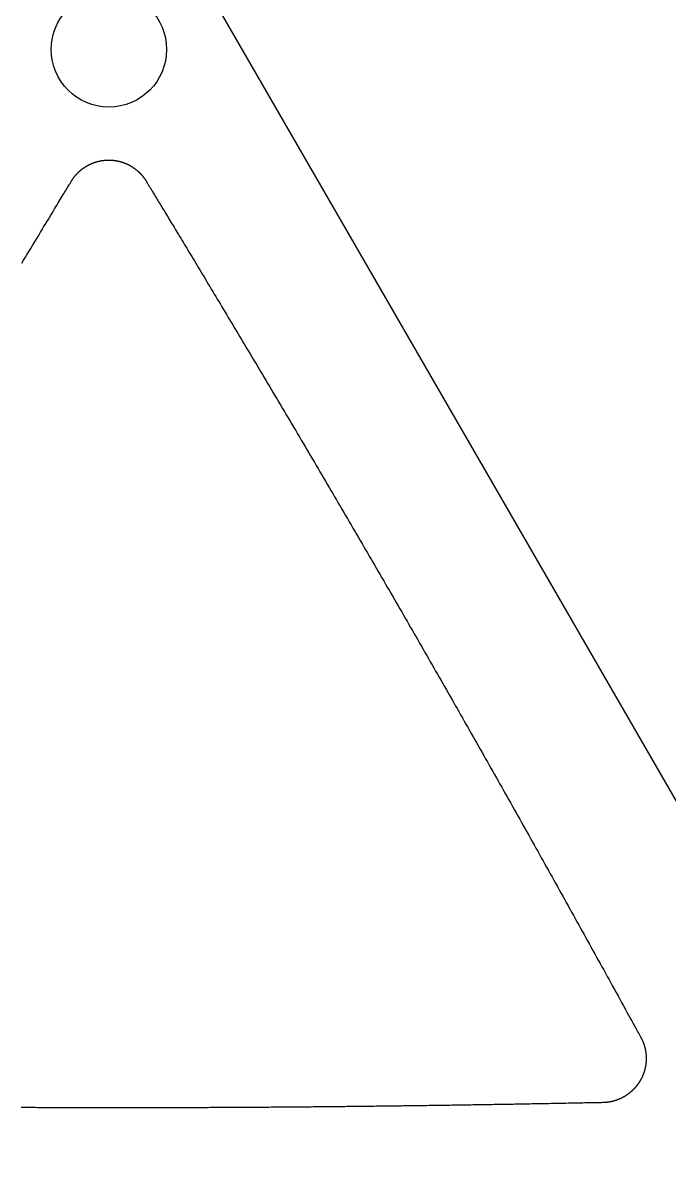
# Model space of a CAD drawing. Extents: x -3 to 136, y 0 to 121.
# Drawn here: x 81.09 to 97.9, y 60.73 to 90.3 of the extents above; entities that cross this region are included whole.
import ezdxf

# ---------------------------------------------------------------- set-up
doc = ezdxf.new("R2010")
doc.units = 0
doc.layers.get('0').update_dxf_attribs({"linetype": 'CONTINUOUS'})

msp = doc.modelspace()

# ---------------------------------------------------------------- linework, layer by layer
msp.add_lwpolyline([(69.26408, 119.9689, 0.57735027), (64.06792, 119.9689), (-2.59808, 4.5, 0.57735027), (0, 0), (133.332, 0, 0.57735027), (135.93008, 4.5)], format="xyb", close=True)
for points in [[(82.3559, 86.1748, 0), (82.3586, 86.1793, 0), (82.3613, 86.1838, 0), (82.3641, 86.1882, 0), (82.3668, 86.1927, 0), (82.3696, 86.1971, 0), (82.3724, 86.2016, 0), (82.3752, 86.206, 0), (82.3781, 86.2104, 0), (82.381, 86.2148, 0), (82.3838, 86.2191, 0), (82.3868, 86.2235, 0), (82.3897, 86.2279, 0), (82.3926, 86.2322, 0), (82.3956, 86.2365, 0), (82.3986, 86.2408, 0), (82.4016, 86.2451, 0), (82.4046, 86.2494, 0), (82.4076, 86.2536, 0), (82.4107, 86.2579, 0), (82.4138, 86.2621, 0), (82.4169, 86.2663, 0), (82.42, 86.2705, 0), (82.4232, 86.2747, 0), (82.4263, 86.2789, 0), (82.4295, 86.2831, 0), (82.4327, 86.2872, 0), (82.4359, 86.2913, 0), (82.4392, 86.2955, 0), (82.4424, 86.2996, 0), (82.4457, 86.3036, 0), (82.449, 86.3077, 0), (82.4523, 86.3118, 0), (82.4557, 86.3158, 0), (82.459, 86.3198, 0), (82.4624, 86.3238, 0), (82.4658, 86.3278, 0), (82.4692, 86.3318, 0), (82.4726, 86.3358, 0), (82.4761, 86.3397, 0), (82.4795, 86.3436, 0), (82.483, 86.3476, 0), (82.4865, 86.3515, 0), (82.49, 86.3553, 0), (82.4936, 86.3592, 0), (82.4971, 86.3631, 0), (82.5007, 86.3669, 0), (82.5043, 86.3707, 0), (82.5079, 86.3745, 0), (82.5115, 86.3783, 0), (82.5152, 86.3821, 0), (82.5188, 86.3858, 0), (82.5225, 86.3895, 0), (82.5262, 86.3933, 0), (82.5299, 86.397, 0), (82.5337, 86.4006, 0), (82.5374, 86.4043, 0), (82.5412, 86.408, 0), (82.545, 86.4116, 0), (82.5488, 86.4152, 0), (82.5526, 86.4188, 0), (82.5564, 86.4224, 0), (82.5603, 86.4259, 0), (82.5642, 86.4295, 0), (82.568, 86.433, 0), (82.5719, 86.4365, 0), (82.5759, 86.44, 0), (82.5798, 86.4435, 0), (82.5837, 86.4469, 0), (82.5877, 86.4503, 0), (82.5917, 86.4537, 0), (82.5957, 86.4571, 0), (82.5997, 86.4605, 0), (82.6037, 86.4639, 0), (82.6077, 86.4672, 0), (82.6118, 86.4705, 0), (82.6159, 86.4738, 0), (82.6199, 86.4771, 0), (82.624, 86.4803, 0), (82.6282, 86.4836, 0), (82.6323, 86.4868, 0), (82.6364, 86.49, 0), (82.6406, 86.4932, 0), (82.6448, 86.4964, 0), (82.649, 86.4995, 0), (82.6532, 86.5026, 0), (82.6574, 86.5057, 0), (82.6616, 86.5088, 0), (82.6659, 86.5119, 0), (82.6701, 86.5149, 0), (82.6744, 86.518, 0), (82.6787, 86.521, 0), (82.683, 86.524, 0), (82.6873, 86.5269, 0), (82.6916, 86.5299, 0), (82.696, 86.5328, 0), (82.7003, 86.5357, 0), (82.7047, 86.5386, 0), (82.7091, 86.5415, 0), (82.7135, 86.5443, 0), (82.7179, 86.5472, 0), (82.7223, 86.55, 0), (82.7268, 86.5527, 0), (82.7312, 86.5555, 0), (82.7357, 86.5583, 0), (82.7402, 86.561, 0), (82.7447, 86.5637, 0), (82.7492, 86.5664, 0), (82.7537, 86.5691, 0), (82.7582, 86.5717, 0), (82.7628, 86.5743, 0), (82.7673, 86.5769, 0), (82.7719, 86.5795, 0), (82.7765, 86.5821, 0), (82.781, 86.5846, 0), (82.7856, 86.5871, 0), (82.7902, 86.5896, 0), (82.7949, 86.5921, 0), (82.7995, 86.5945, 0), (82.8041, 86.597, 0), (82.8088, 86.5994, 0), (82.8135, 86.6018, 0), (82.8181, 86.6041, 0), (82.8228, 86.6065, 0), (82.8275, 86.6088, 0), (82.8322, 86.6111, 0), (82.8369, 86.6134, 0), (82.8416, 86.6156, 0), (82.8464, 86.6178, 0), (82.8511, 86.6201, 0), (82.8559, 86.6222, 0), (82.8606, 86.6244, 0), (82.8654, 86.6266, 0), (82.8702, 86.6287, 0), (82.875, 86.6308, 0), (82.8798, 86.6328, 0), (82.8846, 86.6349, 0), (82.8894, 86.6369, 0), (82.8942, 86.6389, 0), (82.899, 86.6409, 0), (82.9039, 86.6429, 0), (82.9087, 86.6448, 0), (82.9136, 86.6468, 0), (82.9185, 86.6487, 0), (82.9233, 86.6505, 0), (82.9282, 86.6524, 0), (82.9331, 86.6542, 0), (82.938, 86.656, 0), (82.9429, 86.6578, 0), (82.9478, 86.6596, 0), (82.9528, 86.6613, 0), (82.9577, 86.663, 0), (82.9626, 86.6647, 0), (82.9676, 86.6664, 0), (82.9725, 86.668, 0), (82.9775, 86.6697, 0), (82.9825, 86.6713, 0), (82.9875, 86.6729, 0), (82.9924, 86.6744, 0), (82.9974, 86.6759, 0), (83.0024, 86.6775, 0), (83.0075, 86.679, 0), (83.0125, 86.6804, 0), (83.0175, 86.6819, 0), (83.0225, 86.6833, 0), (83.0276, 86.6847, 0), (83.0326, 86.6861, 0), (83.0376, 86.6874, 0), (83.0427, 86.6887, 0), (83.0478, 86.69, 0), (83.0528, 86.6913, 0), (83.0579, 86.6926, 0), (83.063, 86.6938, 0), (83.0681, 86.695, 0), (83.0732, 86.6962, 0), (83.0783, 86.6974, 0), (83.0834, 86.6985, 0), (83.0885, 86.6996, 0), (83.0936, 86.7007, 0), (83.0987, 86.7018, 0), (83.1039, 86.7029, 0), (83.109, 86.7039, 0), (83.1141, 86.7049, 0), (83.1193, 86.7059, 0), (83.1244, 86.7068, 0), (83.1296, 86.7078, 0), (83.1347, 86.7087, 0), (83.1399, 86.7095, 0), (83.1451, 86.7104, 0), (83.1502, 86.7112, 0), (83.1554, 86.7121, 0), (83.1606, 86.7128, 0), (83.1658, 86.7136, 0), (83.171, 86.7144, 0), (83.1762, 86.7151, 0), (83.1814, 86.7158, 0), (83.1866, 86.7164, 0), (83.1918, 86.7171, 0), (83.197, 86.7177, 0), (83.2022, 86.7183, 0), (83.2074, 86.7189, 0), (83.2126, 86.7194, 0), (83.2179, 86.72, 0), (83.2231, 86.7205, 0), (83.2283, 86.7209, 0), (83.2335, 86.7214, 0), (83.2387, 86.7218, 0), (83.2439, 86.7222, 0), (83.2492, 86.7226, 0), (83.2544, 86.723, 0), (83.2596, 86.7233, 0), (83.2648, 86.7236, 0), (83.2701, 86.7239, 0), (83.2753, 86.7241, 0), (83.2805, 86.7244, 0), (83.2857, 86.7246, 0), (83.291, 86.7248, 0), (83.2962, 86.725, 0), (83.3014, 86.7251, 0), (83.3066, 86.7252, 0), (83.3119, 86.7253, 0), (83.3171, 86.7254, 0), (83.3223, 86.7254, 0), (83.3276, 86.7254, 0), (83.3328, 86.7254, 0), (83.338, 86.7254, 0), (83.3432, 86.7254, 0), (83.3485, 86.7253, 0), (83.3537, 86.7252, 0), (83.3589, 86.7251, 0), (83.3641, 86.7249, 0), (83.3694, 86.7247, 0), (83.3746, 86.7246, 0), (83.3798, 86.7243, 0), (83.385, 86.7241, 0), (83.3902, 86.7238, 0), (83.3954, 86.7235, 0), (83.4007, 86.7232, 0), (83.4059, 86.7229, 0), (83.4111, 86.7225, 0), (83.4163, 86.7221, 0), (83.4215, 86.7217, 0), (83.4267, 86.7213, 0), (83.4319, 86.7208, 0), (83.4371, 86.7204, 0), (83.4423, 86.7198, 0), (83.4475, 86.7193, 0), (83.4527, 86.7188, 0), (83.4579, 86.7182, 0), (83.4631, 86.7176, 0), (83.4683, 86.717, 0), (83.4735, 86.7163, 0), (83.4787, 86.7156, 0), (83.4838, 86.7149, 0), (83.489, 86.7142, 0), (83.4942, 86.7135, 0), (83.4994, 86.7127, 0), (83.5045, 86.7119, 0), (83.5097, 86.7111, 0), (83.5149, 86.7103, 0), (83.52, 86.7094, 0), (83.5252, 86.7085, 0), (83.5303, 86.7076, 0), (83.5355, 86.7067, 0), (83.5406, 86.7057, 0), (83.5458, 86.7047, 0), (83.5509, 86.7037, 0), (83.556, 86.7027, 0), (83.5612, 86.7016, 0), (83.5663, 86.7006, 0), (83.5714, 86.6995, 0), (83.5765, 86.6983, 0), (83.5816, 86.6972, 0), (83.5868, 86.696, 0), (83.5919, 86.6948, 0), (83.597, 86.6936, 0), (83.6021, 86.6924, 0), (83.6071, 86.6911, 0), (83.6122, 86.6898, 0), (83.6173, 86.6885, 0), (83.6224, 86.6872, 0), (83.6275, 86.6858, 0), (83.6325, 86.6844, 0), (83.6376, 86.683, 0), (83.6426, 86.6816, 0), (83.6476, 86.6801, 0), (83.6527, 86.6787, 0), (83.6577, 86.6772, 0), (83.6627, 86.6756, 0), (83.6677, 86.6741, 0), (83.6727, 86.6725, 0), (83.6777, 86.6709, 0), (83.6827, 86.6693, 0), (83.6877, 86.6677, 0), (83.6926, 86.666, 0), (83.6976, 86.6643, 0), (83.7025, 86.6626, 0), (83.7075, 86.6609, 0), (83.7124, 86.6592, 0), (83.7173, 86.6574, 0), (83.7222, 86.6556, 0), (83.7271, 86.6538, 0), (83.732, 86.652, 0), (83.7369, 86.6501, 0), (83.7418, 86.6482, 0), (83.7467, 86.6463, 0), (83.7515, 86.6444, 0), (83.7564, 86.6424, 0), (83.7612, 86.6405, 0), (83.766, 86.6385, 0), (83.7709, 86.6365, 0), (83.7757, 86.6344, 0), (83.7805, 86.6324, 0), (83.7853, 86.6303, 0), (83.7901, 86.6282, 0), (83.7948, 86.6261, 0), (83.7996, 86.6239, 0), (83.8043, 86.6217, 0), (83.8091, 86.6196, 0), (83.8138, 86.6173, 0), (83.8185, 86.6151, 0), (83.8233, 86.6128, 0), (83.828, 86.6106, 0), (83.8326, 86.6083, 0), (83.8373, 86.606, 0), (83.842, 86.6036, 0), (83.8467, 86.6013, 0), (83.8513, 86.5989, 0), (83.8559, 86.5965, 0), (83.8606, 86.594, 0), (83.8652, 86.5916, 0), (83.8698, 86.5891, 0), (83.8744, 86.5866, 0), (83.879, 86.5841, 0), (83.8835, 86.5816, 0), (83.8881, 86.579, 0), (83.8926, 86.5764, 0), (83.8972, 86.5738, 0), (83.9017, 86.5712, 0), (83.9062, 86.5686, 0), (83.9107, 86.5659, 0), (83.9152, 86.5632, 0), (83.9197, 86.5605, 0), (83.9241, 86.5578, 0), (83.9286, 86.5551, 0), (83.933, 86.5523, 0), (83.9375, 86.5495, 0), (83.9419, 86.5467, 0), (83.9463, 86.5439, 0), (83.9507, 86.541, 0), (83.9551, 86.5382, 0), (83.9594, 86.5353, 0), (83.9638, 86.5324, 0), (83.9681, 86.5295, 0), (83.9724, 86.5265, 0), (83.9768, 86.5235, 0), (83.9811, 86.5205, 0), (83.9853, 86.5175, 0), (83.9896, 86.5145, 0), (83.9939, 86.5114, 0), (83.9981, 86.5084, 0), (84.0024, 86.5053, 0), (84.0066, 86.5022, 0), (84.0108, 86.499, 0), (84.015, 86.4959, 0), (84.0192, 86.4927, 0), (84.0233, 86.4895, 0), (84.0275, 86.4863, 0), (84.0316, 86.4831, 0), (84.0357, 86.4798, 0), (84.0398, 86.4766, 0), (84.0439, 86.4733, 0), (84.048, 86.47, 0), (84.052, 86.4667, 0), (84.0561, 86.4633, 0), (84.0601, 86.46, 0), (84.0641, 86.4566, 0), (84.0681, 86.4532, 0), (84.072, 86.4498, 0), (84.076, 86.4464, 0), (84.0799, 86.4429, 0), (84.0839, 86.4395, 0), (84.0878, 86.436, 0), (84.0916, 86.4325, 0), (84.0955, 86.429, 0), (84.0994, 86.4254, 0), (84.1032, 86.4219, 0), (84.107, 86.4183, 0), (84.1108, 86.4147, 0), (84.1146, 86.4111, 0), (84.1184, 86.4075, 0), (84.1221, 86.4039, 0), (84.1259, 86.4002, 0), (84.1296, 86.3965, 0), (84.1333, 86.3928, 0), (84.137, 86.3891, 0), (84.1407, 86.3854, 0), (84.1443, 86.3817, 0), (84.1479, 86.3779, 0), (84.1515, 86.3742, 0), (84.1551, 86.3704, 0), (84.1587, 86.3666, 0), (84.1623, 86.3627, 0), (84.1658, 86.3589, 0), (84.1694, 86.355, 0), (84.1729, 86.3512, 0), (84.1763, 86.3473, 0), (84.1798, 86.3434, 0), (84.1833, 86.3395, 0), (84.1867, 86.3355, 0), (84.1901, 86.3316, 0), (84.1935, 86.3276, 0), (84.1969, 86.3236, 0), (84.2003, 86.3196, 0), (84.2036, 86.3156, 0), (84.2069, 86.3116, 0), (84.2102, 86.3076, 0), (84.2135, 86.3035, 0), (84.2168, 86.2994, 0), (84.22, 86.2953, 0), (84.2233, 86.2912, 0), (84.2265, 86.2871, 0), (84.2297, 86.283, 0), (84.2329, 86.2788, 0), (84.236, 86.2746, 0), (84.2392, 86.2705, 0), (84.2423, 86.2663, 0), (84.2454, 86.2621, 0), (84.2484, 86.2578, 0), (84.2515, 86.2536, 0), (84.2545, 86.2493, 0), (84.2576, 86.2451, 0), (84.2606, 86.2408, 0), (84.2635, 86.2365, 0), (84.2665, 86.2322, 0), (84.2695, 86.2278, 0), (84.2724, 86.2235, 0), (84.2753, 86.2191, 0), (84.2782, 86.2148, 0), (84.281, 86.2104, 0), (84.2839, 86.206, 0), (84.2867, 86.2016, 0), (84.2895, 86.1971, 0), (84.2923, 86.1927, 0), (84.295, 86.1882, 0), (84.2978, 86.1838, 0), (84.3005, 86.1793, 0), (84.3032, 86.1748, 0)], [(81.0682, 84.0411, 0), (81.1157, 84.12, 0), (81.1627, 84.198, 0), (81.2091, 84.275, 0), (81.2548, 84.351, 0), (81.3, 84.4259, 0), (81.3446, 84.4998, 0), (81.3884, 84.5726, 0), (81.4317, 84.6443, 0), (81.4742, 84.7148, 0), (81.516, 84.784, 0), (81.557, 84.8521, 0), (81.5973, 84.9189, 0), (81.6368, 84.9843, 0), (81.6756, 85.0485, 0), (81.7134, 85.1112, 0), (81.7505, 85.1726, 0), (81.7867, 85.2325, 0), (81.822, 85.2909, 0), (81.8564, 85.3479, 0), (81.8899, 85.4032, 0), (81.9224, 85.4571, 0), (81.9539, 85.5093, 0), (81.9845, 85.5598, 0), (82.0141, 85.6087, 0), (82.0426, 85.6559, 0), (82.0701, 85.7014, 0), (82.0965, 85.745, 0), (82.1218, 85.7869, 0), (82.1459, 85.8269, 0), (82.169, 85.8651, 0), (82.1909, 85.9013, 0), (82.2116, 85.9356, 0), (82.2312, 85.9679, 0), (82.2495, 85.9982, 0), (82.2665, 86.0264, 0), (82.2823, 86.0526, 0), (82.2969, 86.0767, 0), (82.3101, 86.0986, 0), (82.322, 86.1183, 0), (82.3325, 86.1358, 0), (82.3417, 86.1511, 0), (82.3495, 86.1641, 0), (82.3559, 86.1748, 0)], [(84.3032, 86.1748, 0), (84.3075, 86.1675, 0), (84.3125, 86.1592, 0), (84.3181, 86.15, 0), (84.3243, 86.1397, 0), (84.3311, 86.1284, 0), (84.3385, 86.1161, 0), (84.3465, 86.1028, 0), (84.3551, 86.0886, 0), (84.3643, 86.0733, 0), (84.3741, 86.0571, 0), (84.3844, 86.04, 0), (84.3954, 86.0219, 0), (84.4069, 86.0028, 0), (84.419, 85.9828, 0), (84.4317, 85.9619, 0), (84.4449, 85.94, 0), (84.4587, 85.9172, 0), (84.473, 85.8935, 0), (84.4879, 85.8689, 0), (84.5033, 85.8434, 0), (84.5193, 85.817, 0), (84.5358, 85.7897, 0), (84.5529, 85.7615, 0), (84.5705, 85.7325, 0), (84.5886, 85.7025, 0), (84.6072, 85.6717, 0), (84.6263, 85.6401, 0), (84.646, 85.6076, 0), (84.6661, 85.5743, 0), (84.6868, 85.5401, 0), (84.708, 85.5051, 0), (84.7297, 85.4692, 0), (84.7518, 85.4326, 0), (84.7745, 85.3951, 0), (84.7976, 85.3569, 0), (84.8212, 85.3178, 0), (84.8453, 85.2779, 0), (84.8698, 85.2373, 0), (84.8949, 85.1959, 0), (84.9204, 85.1537, 0), (84.9463, 85.1107, 0), (84.9727, 85.067, 0), (84.9996, 85.0225, 0), (85.0269, 84.9773, 0), (85.0546, 84.9313, 0), (85.0828, 84.8846, 0), (85.1114, 84.8372, 0), (85.1404, 84.7891, 0), (85.1699, 84.7402, 0), (85.1998, 84.6907, 0), (85.2301, 84.6404, 0), (85.2608, 84.5895, 0), (85.292, 84.5378, 0), (85.3235, 84.4855, 0), (85.3554, 84.4325, 0), (85.3878, 84.3788, 0), (85.4205, 84.3245, 0), (85.4536, 84.2695, 0), (85.4871, 84.2139, 0), (85.521, 84.1576, 0), (85.5552, 84.1007, 0), (85.5899, 84.0431, 0), (85.6248, 83.985, 0), (85.6602, 83.9262, 0), (85.6959, 83.8668, 0), (85.732, 83.8068, 0), (85.7684, 83.7462, 0), (85.8052, 83.685, 0), (85.8423, 83.6233, 0), (85.8797, 83.5609, 0), (85.9175, 83.498, 0), (85.9556, 83.4345, 0), (85.9941, 83.3705, 0), (86.0328, 83.3059, 0), (86.0719, 83.2408, 0), (86.1113, 83.1751, 0), (86.151, 83.1089, 0), (86.191, 83.0422, 0), (86.2313, 82.9749, 0), (86.2719, 82.9071, 0), (86.3128, 82.8389, 0), (86.354, 82.7701, 0), (86.3954, 82.7009, 0), (86.4372, 82.6311, 0), (86.4792, 82.5609, 0), (86.5215, 82.4902, 0), (86.5641, 82.419, 0), (86.6069, 82.3474, 0), (86.65, 82.2753, 0), (86.6933, 82.2028, 0), (86.7369, 82.1298, 0), (86.7807, 82.0564, 0), (86.8248, 81.9826, 0), (86.8691, 81.9084, 0), (86.9137, 81.8337, 0), (86.9585, 81.7586, 0), (87.0035, 81.6831, 0), (87.0487, 81.6073, 0), (87.0942, 81.531, 0), (87.1398, 81.4544, 0), (87.1857, 81.3774, 0), (87.2318, 81.3, 0), (87.2781, 81.2222, 0), (87.3245, 81.1441, 0), (87.3712, 81.0657, 0), (87.4181, 80.9869, 0), (87.4651, 80.9077, 0), (87.5123, 80.8283, 0), (87.5597, 80.7485, 0), (87.6073, 80.6684, 0), (87.655, 80.5879, 0), (87.7029, 80.5072, 0), (87.751, 80.4262, 0), (87.7992, 80.3449, 0), (87.8475, 80.2633, 0), (87.8961, 80.1814, 0), (87.9447, 80.0993, 0), (87.9935, 80.0169, 0), (88.0424, 79.9343, 0), (88.0913, 79.8517, 0), (88.14, 79.7692, 0), (88.1888, 79.6867, 0), (88.2375, 79.6043, 0), (88.2861, 79.522, 0), (88.3347, 79.4397, 0), (88.3832, 79.3575, 0), (88.4317, 79.2753, 0), (88.4801, 79.1932, 0), (88.5285, 79.1111, 0), (88.5768, 79.0291, 0), (88.6251, 78.9472, 0), (88.6734, 78.8652, 0), (88.7215, 78.7834, 0), (88.7697, 78.7016, 0), (88.8178, 78.6198, 0), (88.8658, 78.5381, 0), (88.9138, 78.4564, 0), (88.9618, 78.3747, 0), (89.0097, 78.2931, 0), (89.0575, 78.2116, 0), (89.1054, 78.1301, 0), (89.1531, 78.0486, 0), (89.2009, 77.9672, 0), (89.2486, 77.8858, 0), (89.2962, 77.8044, 0), (89.3439, 77.7231, 0), (89.3914, 77.6418, 0), (89.439, 77.5605, 0), (89.4865, 77.4793, 0), (89.534, 77.3981, 0), (89.5814, 77.3169, 0), (89.6288, 77.2357, 0), (89.6761, 77.1546, 0), (89.7235, 77.0735, 0), (89.7708, 76.9924, 0), (89.818, 76.9114, 0), (89.8652, 76.8304, 0), (89.9124, 76.7494, 0), (89.9596, 76.6684, 0), (90.0067, 76.5874, 0), (90.0538, 76.5065, 0), (90.1009, 76.4256, 0), (90.1479, 76.3447, 0), (90.1949, 76.2638, 0), (90.2419, 76.1829, 0), (90.2889, 76.102, 0), (90.3358, 76.0212, 0), (90.3827, 75.9403, 0), (90.4296, 75.8595, 0), (90.4764, 75.7787, 0), (90.5232, 75.6979, 0), (90.5701, 75.6171, 0), (90.6168, 75.5363, 0), (90.6636, 75.4555, 0), (90.7103, 75.3747, 0), (90.757, 75.2939, 0), (90.8037, 75.2131, 0), (90.8504, 75.1323, 0), (90.8971, 75.0515, 0), (90.9437, 74.9707, 0), (90.9903, 74.8899, 0), (91.0369, 74.8091, 0), (91.0835, 74.7283, 0), (91.1301, 74.6475, 0), (91.1766, 74.5667, 0), (91.2232, 74.4859, 0), (91.2697, 74.405, 0), (91.3162, 74.3242, 0), (91.3627, 74.2434, 0), (91.4092, 74.1625, 0), (91.4556, 74.0816, 0), (91.5021, 74.0007, 0), (91.5485, 73.9198, 0), (91.595, 73.8389, 0), (91.6414, 73.7579, 0), (91.6878, 73.677, 0), (91.7342, 73.596, 0), (91.7806, 73.515, 0), (91.827, 73.434, 0), (91.8734, 73.3529, 0), (91.9198, 73.2719, 0), (91.9662, 73.1908, 0), (92.0126, 73.1097, 0), (92.0589, 73.0285, 0), (92.1053, 72.9473, 0), (92.1517, 72.8661, 0), (92.198, 72.7849, 0), (92.2444, 72.7036, 0), (92.2907, 72.6223, 0), (92.3371, 72.541, 0), (92.3834, 72.4596, 0), (92.4298, 72.3782, 0), (92.4762, 72.2968, 0), (92.5225, 72.2153, 0), (92.5689, 72.1338, 0), (92.6153, 72.0522, 0), (92.6616, 71.9706, 0), (92.708, 71.889, 0), (92.7544, 71.8073, 0), (92.8008, 71.7256, 0), (92.8472, 71.6438, 0), (92.8936, 71.562, 0), (92.94, 71.4802, 0), (92.9864, 71.3982, 0), (93.0328, 71.3163, 0), (93.0793, 71.2343, 0), (93.1257, 71.1522, 0), (93.1722, 71.0701, 0), (93.2187, 70.9879, 0), (93.2651, 70.9057, 0), (93.3116, 70.8234, 0), (93.3581, 70.7411, 0), (93.4047, 70.6587, 0), (93.4512, 70.5762, 0), (93.4977, 70.4937, 0), (93.5443, 70.4111, 0), (93.5909, 70.3285, 0), (93.6375, 70.2458, 0), (93.6841, 70.163, 0), (93.7307, 70.0802, 0), (93.7774, 69.9973, 0), (93.8241, 69.9144, 0), (93.8707, 69.8313, 0), (93.9175, 69.7482, 0), (93.9642, 69.6651, 0), (94.011, 69.5818, 0), (94.0577, 69.4985, 0), (94.1045, 69.4151, 0), (94.1514, 69.3316, 0), (94.1982, 69.2481, 0), (94.2451, 69.1645, 0), (94.292, 69.0808, 0), (94.3389, 68.9971, 0), (94.3857, 68.9134, 0), (94.4325, 68.8298, 0), (94.4793, 68.7462, 0), (94.526, 68.6627, 0), (94.5727, 68.5792, 0), (94.6193, 68.4958, 0), (94.6659, 68.4124, 0), (94.7124, 68.329, 0), (94.759, 68.2457, 0), (94.8054, 68.1624, 0), (94.8519, 68.0791, 0), (94.8983, 67.9959, 0), (94.9447, 67.9127, 0), (94.9911, 67.8294, 0), (95.0374, 67.7462, 0), (95.0838, 67.663, 0), (95.1301, 67.5798, 0), (95.1764, 67.4966, 0), (95.2226, 67.4134, 0), (95.2689, 67.3302, 0), (95.3151, 67.247, 0), (95.3614, 67.1638, 0), (95.4076, 67.0805, 0), (95.4539, 66.9973, 0), (95.5001, 66.914, 0), (95.5463, 66.8307, 0), (95.5926, 66.7473, 0), (95.6388, 66.6639, 0), (95.685, 66.5805, 0), (95.7313, 66.497, 0), (95.7775, 66.4135, 0), (95.8238, 66.33, 0), (95.8701, 66.2464, 0), (95.9164, 66.1627, 0), (95.9627, 66.079, 0), (96.009, 65.9952, 0), (96.0554, 65.9113, 0), (96.1018, 65.8274, 0), (96.1482, 65.7434, 0), (96.1946, 65.6593, 0), (96.2411, 65.5752, 0), (96.2876, 65.4909, 0), (96.3341, 65.4066, 0), (96.3807, 65.3222, 0), (96.4273, 65.2376, 0), (96.474, 65.153, 0), (96.5207, 65.0683, 0), (96.5674, 64.9835, 0), (96.6142, 64.8986, 0), (96.661, 64.8135, 0), (96.7079, 64.7284, 0), (96.7545, 64.6437, 0), (96.7998, 64.5614, 0), (96.8434, 64.482, 0), (96.8853, 64.406, 0), (96.925, 64.3337, 0), (96.9625, 64.2656, 0), (96.9974, 64.202, 0), (97.0296, 64.1434, 0), (97.0589, 64.0902, 0), (97.0849, 64.0428, 0), (97.1075, 64.0016, 0), (97.1265, 63.967, 0), (97.1416, 63.9396, 0), (97.1526, 63.9195, 0), (97.1593, 63.9074, 0)], [(97.1593, 63.9074, 0), (97.1618, 63.9027, 0), (97.1644, 63.8981, 0), (97.1668, 63.8934, 0), (97.1693, 63.8888, 0), (97.1718, 63.8841, 0), (97.1742, 63.8794, 0), (97.1766, 63.8747, 0), (97.179, 63.87, 0), (97.1813, 63.8653, 0), (97.1836, 63.8605, 0), (97.186, 63.8558, 0), (97.1882, 63.8511, 0), (97.1905, 63.8463, 0), (97.1928, 63.8415, 0), (97.195, 63.8367, 0), (97.1972, 63.832, 0), (97.1994, 63.8272, 0), (97.2015, 63.8223, 0), (97.2036, 63.8175, 0), (97.2057, 63.8127, 0), (97.2078, 63.8079, 0), (97.2099, 63.803, 0), (97.2119, 63.7982, 0), (97.214, 63.7933, 0), (97.216, 63.7884, 0), (97.2179, 63.7835, 0), (97.2199, 63.7786, 0), (97.2218, 63.7737, 0), (97.2237, 63.7688, 0), (97.2256, 63.7639, 0), (97.2275, 63.759, 0), (97.2293, 63.754, 0), (97.2311, 63.7491, 0), (97.2329, 63.7441, 0), (97.2347, 63.7392, 0), (97.2364, 63.7342, 0), (97.2381, 63.7292, 0), (97.2398, 63.7242, 0), (97.2415, 63.7192, 0), (97.2432, 63.7142, 0), (97.2448, 63.7092, 0), (97.2464, 63.7042, 0), (97.248, 63.6991, 0), (97.2496, 63.6941, 0), (97.2511, 63.6891, 0), (97.2526, 63.684, 0), (97.2541, 63.6789, 0), (97.2556, 63.6739, 0), (97.257, 63.6688, 0), (97.2584, 63.6637, 0), (97.2598, 63.6586, 0), (97.2612, 63.6535, 0), (97.2626, 63.6484, 0), (97.2639, 63.6433, 0), (97.2652, 63.6382, 0), (97.2665, 63.6331, 0), (97.2677, 63.628, 0), (97.269, 63.6228, 0), (97.2702, 63.6177, 0), (97.2714, 63.6126, 0), (97.2725, 63.6074, 0), (97.2737, 63.6023, 0), (97.2748, 63.5971, 0), (97.2759, 63.5919, 0), (97.2769, 63.5868, 0), (97.278, 63.5816, 0), (97.279, 63.5764, 0), (97.28, 63.5713, 0), (97.2809, 63.5661, 0), (97.2819, 63.5609, 0), (97.2828, 63.5557, 0), (97.2837, 63.5505, 0), (97.2846, 63.5453, 0), (97.2854, 63.5401, 0), (97.2863, 63.5349, 0), (97.2871, 63.5297, 0), (97.2878, 63.5245, 0), (97.2886, 63.5193, 0), (97.2893, 63.514, 0), (97.29, 63.5088, 0), (97.2907, 63.5036, 0), (97.2914, 63.4984, 0), (97.292, 63.4931, 0), (97.2926, 63.4879, 0), (97.2932, 63.4827, 0), (97.2938, 63.4774, 0), (97.2943, 63.4722, 0), (97.2948, 63.4669, 0), (97.2953, 63.4617, 0), (97.2958, 63.4564, 0), (97.2962, 63.4512, 0), (97.2966, 63.4459, 0), (97.297, 63.4407, 0), (97.2974, 63.4354, 0), (97.2977, 63.4301, 0), (97.298, 63.4249, 0), (97.2983, 63.4196, 0), (97.2986, 63.4144, 0), (97.2988, 63.4091, 0), (97.2991, 63.4038, 0), (97.2993, 63.3985, 0), (97.2994, 63.3933, 0), (97.2996, 63.388, 0), (97.2997, 63.3827, 0), (97.2998, 63.3774, 0), (97.2999, 63.3722, 0), (97.2999, 63.3669, 0), (97.3, 63.3616, 0), (97.3, 63.3563, 0), (97.2999, 63.351, 0), (97.2999, 63.3458, 0), (97.2998, 63.3405, 0), (97.2997, 63.3352, 0), (97.2996, 63.3299, 0), (97.2995, 63.3247, 0), (97.2993, 63.3194, 0), (97.2991, 63.3141, 0), (97.2989, 63.3089, 0), (97.2987, 63.3036, 0), (97.2984, 63.2984, 0), (97.2981, 63.2931, 0), (97.2978, 63.2878, 0), (97.2975, 63.2826, 0), (97.2971, 63.2773, 0), (97.2967, 63.2721, 0), (97.2963, 63.2668, 0), (97.2959, 63.2616, 0), (97.2954, 63.2563, 0), (97.295, 63.2511, 0), (97.2945, 63.2459, 0), (97.2939, 63.2406, 0), (97.2934, 63.2354, 0), (97.2928, 63.2302, 0), (97.2922, 63.2249, 0), (97.2916, 63.2197, 0), (97.2909, 63.2145, 0), (97.2903, 63.2093, 0), (97.2896, 63.2041, 0), (97.2889, 63.1989, 0), (97.2881, 63.1937, 0), (97.2874, 63.1885, 0), (97.2866, 63.1833, 0), (97.2858, 63.1781, 0), (97.2849, 63.1729, 0), (97.2841, 63.1677, 0), (97.2832, 63.1625, 0), (97.2823, 63.1573, 0), (97.2813, 63.1522, 0), (97.2804, 63.147, 0), (97.2794, 63.1418, 0), (97.2784, 63.1367, 0), (97.2774, 63.1315, 0), (97.2763, 63.1264, 0), (97.2753, 63.1212, 0), (97.2742, 63.1161, 0), (97.2731, 63.1109, 0), (97.2719, 63.1058, 0), (97.2707, 63.1007, 0), (97.2696, 63.0956, 0), (97.2683, 63.0904, 0), (97.2671, 63.0853, 0), (97.2658, 63.0802, 0), (97.2646, 63.0751, 0), (97.2633, 63.07, 0), (97.2619, 63.0649, 0), (97.2606, 63.0599, 0), (97.2592, 63.0548, 0), (97.2578, 63.0497, 0), (97.2564, 63.0446, 0), (97.2549, 63.0396, 0), (97.2535, 63.0345, 0), (97.252, 63.0295, 0), (97.2505, 63.0244, 0), (97.2489, 63.0194, 0), (97.2474, 63.0144, 0), (97.2458, 63.0094, 0), (97.2442, 63.0044, 0), (97.2425, 62.9993, 0), (97.2409, 62.9943, 0), (97.2392, 62.9894, 0), (97.2375, 62.9844, 0), (97.2358, 62.9794, 0), (97.234, 62.9744, 0), (97.2323, 62.9694, 0), (97.2305, 62.9645, 0), (97.2286, 62.9595, 0), (97.2268, 62.9546, 0), (97.2249, 62.9497, 0), (97.2231, 62.9447, 0), (97.2212, 62.9398, 0), (97.2192, 62.9349, 0), (97.2173, 62.93, 0), (97.2153, 62.9251, 0), (97.2133, 62.9202, 0), (97.2113, 62.9153, 0), (97.2092, 62.9105, 0), (97.2072, 62.9056, 0), (97.2051, 62.9008, 0), (97.203, 62.8959, 0), (97.2009, 62.8911, 0), (97.1987, 62.8863, 0), (97.1965, 62.8815, 0), (97.1943, 62.8767, 0), (97.1921, 62.8719, 0), (97.1899, 62.8671, 0), (97.1876, 62.8624, 0), (97.1854, 62.8576, 0), (97.1831, 62.8529, 0), (97.1807, 62.8482, 0), (97.1784, 62.8435, 0), (97.176, 62.8387, 0), (97.1736, 62.8341, 0), (97.1712, 62.8294, 0), (97.1688, 62.8247, 0), (97.1664, 62.82, 0), (97.1639, 62.8154, 0), (97.1614, 62.8108, 0), (97.1589, 62.8061, 0), (97.1563, 62.8015, 0), (97.1538, 62.7969, 0), (97.1512, 62.7923, 0), (97.1486, 62.7878, 0), (97.146, 62.7832, 0), (97.1434, 62.7787, 0), (97.1407, 62.7741, 0), (97.138, 62.7696, 0), (97.1353, 62.7651, 0), (97.1326, 62.7606, 0), (97.1299, 62.7561, 0), (97.1271, 62.7516, 0), (97.1244, 62.7472, 0), (97.1216, 62.7427, 0), (97.1187, 62.7383, 0), (97.1159, 62.7338, 0), (97.113, 62.7294, 0), (97.1102, 62.725, 0), (97.1073, 62.7206, 0), (97.1043, 62.7163, 0), (97.1014, 62.7119, 0), (97.0984, 62.7076, 0), (97.0955, 62.7032, 0), (97.0925, 62.6989, 0), (97.0894, 62.6946, 0), (97.0864, 62.6903, 0), (97.0833, 62.6861, 0), (97.0803, 62.6818, 0), (97.0772, 62.6775, 0), (97.0741, 62.6733, 0), (97.0709, 62.6691, 0), (97.0678, 62.6649, 0), (97.0646, 62.6607, 0), (97.0614, 62.6565, 0), (97.0582, 62.6523, 0), (97.055, 62.6482, 0), (97.0517, 62.644, 0), (97.0484, 62.6399, 0), (97.0451, 62.6358, 0), (97.0418, 62.6317, 0), (97.0385, 62.6276, 0), (97.0352, 62.6236, 0), (97.0318, 62.6195, 0), (97.0284, 62.6155, 0), (97.025, 62.6115, 0), (97.0216, 62.6075, 0), (97.0181, 62.6035, 0), (97.0147, 62.5995, 0), (97.0112, 62.5956, 0), (97.0077, 62.5916, 0), (97.0042, 62.5877, 0), (97.0007, 62.5838, 0), (96.9971, 62.5799, 0), (96.9935, 62.576, 0), (96.9899, 62.5721, 0), (96.9863, 62.5683, 0), (96.9827, 62.5645, 0), (96.9791, 62.5606, 0), (96.9754, 62.5568, 0), (96.9717, 62.5531, 0), (96.968, 62.5493, 0), (96.9643, 62.5455, 0), (96.9606, 62.5418, 0), (96.9568, 62.5381, 0), (96.9531, 62.5344, 0), (96.9493, 62.5307, 0), (96.9455, 62.527, 0), (96.9417, 62.5234, 0), (96.9379, 62.5198, 0), (96.934, 62.5162, 0), (96.9301, 62.5126, 0), (96.9263, 62.509, 0), (96.9224, 62.5055, 0), (96.9185, 62.5019, 0), (96.9146, 62.4984, 0), (96.9106, 62.4949, 0), (96.9067, 62.4914, 0), (96.9027, 62.488, 0), (96.8987, 62.4845, 0), (96.8947, 62.4811, 0), (96.8907, 62.4777, 0), (96.8867, 62.4743, 0), (96.8826, 62.4709, 0), (96.8786, 62.4676, 0), (96.8745, 62.4643, 0), (96.8704, 62.461, 0), (96.8663, 62.4577, 0), (96.8622, 62.4544, 0), (96.8581, 62.4511, 0), (96.8539, 62.4479, 0), (96.8497, 62.4447, 0), (96.8456, 62.4415, 0), (96.8414, 62.4383, 0), (96.8372, 62.4352, 0), (96.833, 62.432, 0), (96.8287, 62.4289, 0), (96.8245, 62.4258, 0), (96.8202, 62.4227, 0), (96.8159, 62.4197, 0), (96.8117, 62.4166, 0), (96.8074, 62.4136, 0), (96.803, 62.4106, 0), (96.7987, 62.4076, 0), (96.7944, 62.4047, 0), (96.79, 62.4017, 0), (96.7856, 62.3988, 0), (96.7813, 62.3959, 0), (96.7769, 62.393, 0), (96.7725, 62.3902, 0), (96.768, 62.3873, 0), (96.7636, 62.3845, 0), (96.7591, 62.3817, 0), (96.7547, 62.3789, 0), (96.7502, 62.3762, 0), (96.7457, 62.3734, 0), (96.7412, 62.3707, 0), (96.7367, 62.368, 0), (96.7322, 62.3653, 0), (96.7276, 62.3627, 0), (96.7231, 62.36, 0), (96.7185, 62.3574, 0), (96.7139, 62.3548, 0), (96.7094, 62.3522, 0), (96.7048, 62.3497, 0), (96.7001, 62.3472, 0), (96.6955, 62.3446, 0), (96.6909, 62.3422, 0), (96.6862, 62.3397, 0), (96.6816, 62.3372, 0), (96.6769, 62.3348, 0), (96.6722, 62.3324, 0), (96.6675, 62.33, 0), (96.6628, 62.3277, 0), (96.6581, 62.3253, 0), (96.6534, 62.323, 0), (96.6486, 62.3207, 0), (96.6439, 62.3184, 0), (96.6391, 62.3161, 0), (96.6343, 62.3139, 0), (96.6296, 62.3117, 0), (96.6248, 62.3095, 0), (96.6199, 62.3073, 0), (96.6151, 62.3052, 0), (96.6103, 62.3031, 0), (96.6055, 62.3009, 0), (96.6006, 62.2989, 0), (96.5957, 62.2968, 0), (96.5909, 62.2948, 0), (96.586, 62.2927, 0), (96.5811, 62.2908, 0), (96.5762, 62.2888, 0), (96.5713, 62.2868, 0), (96.5664, 62.2849, 0), (96.5615, 62.283, 0), (96.5566, 62.2811, 0), (96.5516, 62.2793, 0), (96.5467, 62.2775, 0), (96.5418, 62.2756, 0), (96.5368, 62.2739, 0), (96.5318, 62.2721, 0), (96.5269, 62.2704, 0), (96.5219, 62.2686, 0), (96.5169, 62.2669, 0), (96.5119, 62.2653, 0), (96.5069, 62.2636, 0), (96.5019, 62.262, 0), (96.4969, 62.2604, 0), (96.4919, 62.2588, 0), (96.4869, 62.2573, 0), (96.4818, 62.2557, 0), (96.4768, 62.2542, 0), (96.4717, 62.2528, 0), (96.4667, 62.2513, 0), (96.4616, 62.2499, 0), (96.4566, 62.2484, 0), (96.4515, 62.2471, 0), (96.4464, 62.2457, 0), (96.4413, 62.2443, 0), (96.4363, 62.243, 0), (96.4312, 62.2417, 0), (96.4261, 62.2405, 0), (96.421, 62.2392, 0), (96.4158, 62.238, 0), (96.4107, 62.2368, 0), (96.4056, 62.2356, 0), (96.4005, 62.2344, 0), (96.3953, 62.2333, 0), (96.3902, 62.2322, 0), (96.3851, 62.2311, 0), (96.3799, 62.2301, 0), (96.3748, 62.229, 0), (96.3696, 62.228, 0), (96.3645, 62.227, 0), (96.3593, 62.2261, 0), (96.3541, 62.2251, 0), (96.3489, 62.2242, 0), (96.3438, 62.2233, 0), (96.3386, 62.2224, 0), (96.3334, 62.2216, 0), (96.3282, 62.2208, 0), (96.323, 62.22, 0), (96.3178, 62.2192, 0), (96.3126, 62.2184, 0), (96.3074, 62.2177, 0), (96.3022, 62.217, 0), (96.297, 62.2163, 0), (96.2917, 62.2157, 0), (96.2865, 62.2151, 0), (96.2813, 62.2145, 0), (96.2761, 62.2139, 0), (96.2708, 62.2133, 0), (96.2656, 62.2128, 0), (96.2604, 62.2123, 0), (96.2551, 62.2118, 0), (96.2499, 62.2113, 0), (96.2446, 62.2109, 0), (96.2394, 62.2105, 0), (96.2341, 62.2101, 0), (96.2289, 62.2097, 0), (96.2236, 62.2094, 0), (96.2183, 62.2091, 0), (96.2131, 62.2088, 0), (96.2078, 62.2085, 0), (96.2026, 62.2083, 0), (96.1973, 62.2081, 0), (96.192, 62.2079, 0), (96.1867, 62.2077, 0), (96.1815, 62.2076, 0), (96.1762, 62.2074, 0)], [(96.1762, 62.2074, 0), (96.1418, 62.2067, 0), (96.0936, 62.2058, 0), (96.0376, 62.2046, 0), (95.9827, 62.2035, 0), (95.9279, 62.2024, 0), (95.8726, 62.2013, 0), (95.8174, 62.2002, 0), (95.7623, 62.1992, 0), (95.7073, 62.1981, 0), (95.6524, 62.197, 0), (95.5975, 62.1959, 0), (95.5427, 62.1948, 0), (95.4878, 62.1938, 0), (95.4329, 62.1927, 0), (95.378, 62.1916, 0), (95.323, 62.1906, 0), (95.268, 62.1895, 0), (95.213, 62.1885, 0), (95.158, 62.1874, 0), (95.103, 62.1864, 0), (95.048, 62.1853, 0), (94.9931, 62.1843, 0), (94.9381, 62.1833, 0), (94.8832, 62.1822, 0), (94.8282, 62.1812, 0), (94.7733, 62.1802, 0), (94.7184, 62.1792, 0), (94.6635, 62.1781, 0), (94.6086, 62.1771, 0), (94.5537, 62.1761, 0), (94.4988, 62.1751, 0), (94.4439, 62.1741, 0), (94.389, 62.1731, 0), (94.3341, 62.1722, 0), (94.2792, 62.1712, 0), (94.2243, 62.1702, 0), (94.1694, 62.1692, 0), (94.1146, 62.1682, 0), (94.0597, 62.1673, 0), (94.0048, 62.1663, 0), (93.9499, 62.1654, 0), (93.895, 62.1644, 0), (93.8401, 62.1634, 0), (93.7852, 62.1625, 0), (93.7303, 62.1616, 0), (93.6753, 62.1606, 0), (93.6204, 62.1597, 0), (93.5655, 62.1587, 0), (93.5105, 62.1578, 0), (93.4556, 62.1569, 0), (93.4006, 62.156, 0), (93.3457, 62.1551, 0), (93.2908, 62.1542, 0), (93.2359, 62.1533, 0), (93.181, 62.1524, 0), (93.1261, 62.1515, 0), (93.0712, 62.1506, 0), (93.0164, 62.1497, 0), (92.9616, 62.1488, 0), (92.9067, 62.1479, 0), (92.8519, 62.1471, 0), (92.7971, 62.1462, 0), (92.7423, 62.1453, 0), (92.6875, 62.1445, 0), (92.6327, 62.1436, 0), (92.578, 62.1428, 0), (92.5232, 62.1419, 0), (92.4685, 62.1411, 0), (92.4137, 62.1403, 0), (92.359, 62.1394, 0), (92.3043, 62.1386, 0), (92.2495, 62.1378, 0), (92.1948, 62.137, 0), (92.1401, 62.1361, 0), (92.0855, 62.1353, 0), (92.0308, 62.1345, 0), (91.9761, 62.1337, 0), (91.9214, 62.133, 0), (91.8668, 62.1322, 0), (91.8121, 62.1314, 0), (91.7575, 62.1306, 0), (91.7028, 62.1298, 0), (91.6482, 62.1291, 0), (91.5936, 62.1283, 0), (91.5389, 62.1275, 0), (91.4843, 62.1268, 0), (91.4297, 62.126, 0), (91.3751, 62.1253, 0), (91.3205, 62.1246, 0), (91.2659, 62.1238, 0), (91.2113, 62.1231, 0), (91.1567, 62.1224, 0), (91.1021, 62.1217, 0), (91.0475, 62.1209, 0), (90.9929, 62.1202, 0), (90.9383, 62.1195, 0), (90.8837, 62.1188, 0), (90.8292, 62.1181, 0), (90.7746, 62.1174, 0), (90.72, 62.1167, 0), (90.6654, 62.1161, 0), (90.6108, 62.1154, 0), (90.5563, 62.1147, 0), (90.5017, 62.1141, 0), (90.4471, 62.1134, 0), (90.3926, 62.1127, 0), (90.338, 62.1121, 0), (90.2834, 62.1114, 0), (90.2288, 62.1108, 0), (90.1743, 62.1102, 0), (90.1197, 62.1095, 0), (90.0651, 62.1089, 0), (90.0105, 62.1083, 0), (89.956, 62.1077, 0), (89.9014, 62.1071, 0), (89.8468, 62.1065, 0), (89.7922, 62.1059, 0), (89.7376, 62.1053, 0), (89.683, 62.1047, 0), (89.6284, 62.1041, 0), (89.5738, 62.1035, 0), (89.5192, 62.1029, 0), (89.4646, 62.1024, 0), (89.41, 62.1018, 0), (89.3554, 62.1012, 0), (89.3008, 62.1007, 0), (89.2461, 62.1001, 0), (89.1915, 62.0996, 0), (89.1369, 62.099, 0), (89.0822, 62.0985, 0), (89.0276, 62.098, 0), (88.9729, 62.0974, 0), (88.9183, 62.0969, 0), (88.8636, 62.0964, 0), (88.8089, 62.0959, 0), (88.7543, 62.0954, 0), (88.6996, 62.0949, 0), (88.6449, 62.0944, 0), (88.5902, 62.0939, 0), (88.5355, 62.0934, 0), (88.4807, 62.093, 0), (88.426, 62.0925, 0), (88.3713, 62.092, 0), (88.3165, 62.0916, 0), (88.2618, 62.0911, 0), (88.207, 62.0906, 0), (88.1522, 62.0902, 0), (88.0974, 62.0898, 0), (88.0426, 62.0893, 0), (87.9878, 62.0889, 0), (87.933, 62.0885, 0), (87.8782, 62.088, 0), (87.8233, 62.0876, 0), (87.7685, 62.0872, 0), (87.7136, 62.0868, 0), (87.6588, 62.0864, 0), (87.6039, 62.086, 0), (87.549, 62.0856, 0), (87.4941, 62.0853, 0), (87.4393, 62.0849, 0), (87.3845, 62.0845, 0), (87.3298, 62.0841, 0), (87.275, 62.0838, 0), (87.2203, 62.0834, 0), (87.1656, 62.0831, 0), (87.111, 62.0827, 0), (87.0564, 62.0824, 0), (87.0018, 62.0821, 0), (86.9472, 62.0817, 0), (86.8927, 62.0814, 0), (86.8382, 62.0811, 0), (86.7837, 62.0808, 0), (86.7293, 62.0805, 0), (86.6749, 62.0802, 0), (86.6205, 62.0799, 0), (86.5661, 62.0796, 0), (86.5118, 62.0793, 0), (86.4574, 62.079, 0), (86.4031, 62.0787, 0), (86.3489, 62.0785, 0), (86.2946, 62.0782, 0), (86.2404, 62.078, 0), (86.1862, 62.0777, 0), (86.1321, 62.0775, 0), (86.0779, 62.0772, 0), (86.0238, 62.077, 0), (85.9697, 62.0768, 0), (85.9156, 62.0765, 0), (85.8616, 62.0763, 0), (85.8075, 62.0761, 0), (85.7535, 62.0759, 0), (85.6996, 62.0757, 0), (85.6456, 62.0755, 0), (85.5916, 62.0753, 0), (85.5377, 62.0751, 0), (85.4838, 62.0749, 0), (85.4299, 62.0748, 0), (85.3761, 62.0746, 0), (85.3222, 62.0744, 0), (85.2684, 62.0743, 0), (85.2146, 62.0741, 0), (85.1608, 62.074, 0), (85.1071, 62.0738, 0), (85.0533, 62.0737, 0), (84.9996, 62.0736, 0), (84.9459, 62.0734, 0), (84.8922, 62.0733, 0), (84.8385, 62.0732, 0), (84.7849, 62.0731, 0), (84.7312, 62.073, 0), (84.6776, 62.0729, 0), (84.624, 62.0728, 0), (84.5704, 62.0727, 0), (84.5169, 62.0726, 0), (84.4633, 62.0725, 0), (84.4098, 62.0725, 0), (84.3562, 62.0724, 0), (84.3027, 62.0723, 0), (84.2492, 62.0723, 0), (84.1957, 62.0722, 0), (84.1423, 62.0722, 0), (84.0888, 62.0721, 0), (84.0354, 62.0721, 0), (83.9819, 62.0721, 0), (83.9285, 62.0721, 0), (83.8751, 62.072, 0), (83.8217, 62.072, 0), (83.7683, 62.072, 0), (83.715, 62.072, 0), (83.6616, 62.072, 0), (83.6082, 62.072, 0), (83.5549, 62.072, 0), (83.5016, 62.0721, 0), (83.4483, 62.0721, 0), (83.395, 62.0721, 0), (83.3417, 62.0721, 0), (83.2884, 62.0722, 0), (83.2351, 62.0722, 0), (83.1818, 62.0723, 0), (83.1286, 62.0723, 0), (83.0753, 62.0724, 0), (83.0221, 62.0725, 0), (82.9688, 62.0725, 0), (82.9156, 62.0726, 0), (82.8624, 62.0727, 0), (82.8092, 62.0728, 0), (82.756, 62.0729, 0), (82.7028, 62.073, 0), (82.6496, 62.0731, 0), (82.5964, 62.0732, 0), (82.5432, 62.0733, 0), (82.49, 62.0734, 0), (82.4368, 62.0735, 0), (82.3837, 62.0737, 0), (82.3305, 62.0738, 0), (82.2773, 62.0739, 0), (82.2242, 62.0741, 0), (82.171, 62.0742, 0), (82.1179, 62.0744, 0), (82.0647, 62.0746, 0), (82.0116, 62.0747, 0), (81.9584, 62.0749, 0), (81.9053, 62.0751, 0), (81.8522, 62.0753, 0), (81.799, 62.0754, 0), (81.7459, 62.0756, 0), (81.6928, 62.0758, 0), (81.6396, 62.076, 0), (81.5865, 62.0763, 0), (81.5334, 62.0765, 0), (81.4802, 62.0767, 0), (81.4271, 62.0769, 0), (81.374, 62.0771, 0), (81.3208, 62.0774, 0), (81.2677, 62.0776, 0), (81.2146, 62.0779, 0), (81.1614, 62.0781, 0), (81.1083, 62.0784, 0), (81.0551, 62.0786, 0)]]:
    msp.add_polyline3d(points)
msp.add_circle((83.3325, 89.60167), 1.5)

doc.saveas('drawing.dxf')
